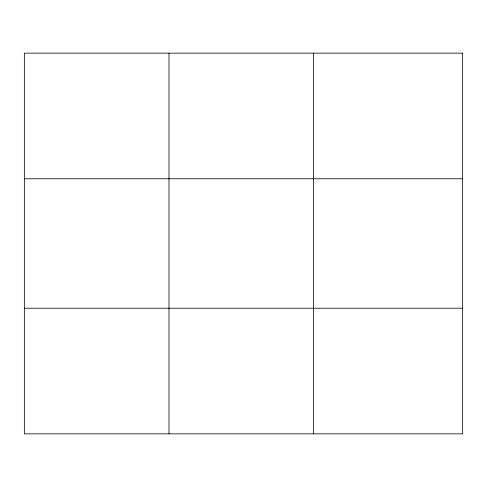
<?xml version="1.0" encoding="UTF-8"?>
<svg xmlns="http://www.w3.org/2000/svg" width="487" height="487" viewBox="0 0 487 487"><rect width="100%" height="100%" fill="white"/><g stroke="black" fill="none" stroke-linecap="round" stroke-linejoin="round"><path stroke-width="0.73" d="M168.989 433.856L168.989 53.144M313.628 433.856L313.628 53.144M24.35 178.778L462.65 178.778M24.35 308.222L462.65 308.222M462.65 53.144L462.65 433.856L24.35 433.856L24.35 53.144L462.65 53.144"/></g></svg>
